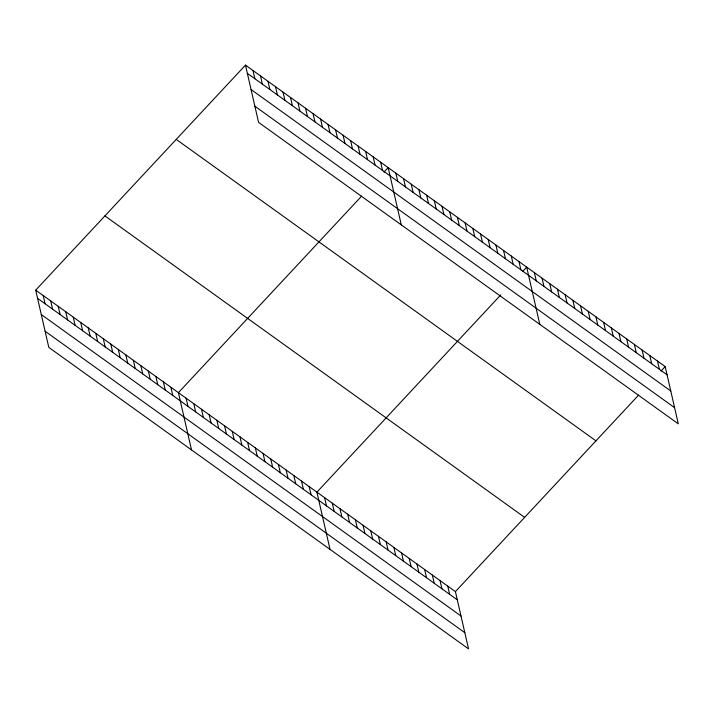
<?xml version="1.0" encoding="UTF-8"?>
<svg xmlns="http://www.w3.org/2000/svg" width="714" height="714" viewBox="0 0 714 714"><rect width="100%" height="100%" fill="white"/><g stroke="black" fill="none" stroke-linecap="round" stroke-linejoin="round"><path stroke-width="1.07" d="M35.7 290.152L455.416 591.62L468.527 648.874L48.811 347.406L35.7 290.152L245.473 65.126L665.189 366.594L678.3 423.848L258.584 122.38L245.473 65.126M361.605 196.136L178.402 392.655L191.513 449.9M383.98 172.128L388.175 167.629L401.286 224.874M500.809 294.864L316.909 492.133L330.02 549.387M522.487 271.615L526.682 267.116L539.793 324.361M455.416 591.62L638.619 395.101M660.994 371.101L665.189 366.594M247.347 73.346L667.072 374.814M251.06 89.527L670.776 390.995M254.871 106.199L674.596 407.667M176.242 139.391L595.967 440.859M104.922 215.896L524.647 517.364M37.583 298.372L457.299 599.84M41.287 314.553L461.003 616.021M45.107 331.225L464.823 632.693M657.496 361.07L659.379 369.29M649.802 355.545L651.677 363.765M642.1 350.021L643.983 358.232M634.407 344.487L636.29 352.707M626.714 338.963L628.597 347.183M619.02 333.438L620.903 341.658M611.327 327.913L613.21 336.124M603.633 322.38L605.508 330.6M595.931 316.855L597.814 325.075M588.238 311.331L590.121 319.551M580.544 305.806L582.428 314.017M572.851 300.273L574.734 308.493M565.158 294.748L567.041 302.968M557.464 289.224L559.339 297.443M549.762 283.699L551.645 291.91M542.069 278.165L543.952 286.385M534.375 272.641L536.259 280.861M518.989 261.583L520.872 269.803M511.295 256.058L513.17 264.278M503.593 250.534L505.476 258.754M495.9 245.009L497.783 253.22M488.206 239.476L490.09 247.696M480.513 233.951L482.396 242.171M472.82 228.426L474.703 236.646M465.126 222.902L467.001 231.113M457.424 217.368L459.307 225.588M449.731 211.844L451.614 220.064M442.037 206.319L443.921 214.539M434.344 200.795L436.227 209.006M426.651 195.261L428.534 203.481M418.957 189.737L420.832 197.957M411.255 184.212L413.138 192.432M403.562 178.687L405.445 186.898M395.868 173.154L397.752 181.374M380.66 162.239L382.543 170.45M373.154 156.839L375.037 165.059M365.639 151.448L367.523 159.659M358.133 146.049L360.017 154.269M350.619 140.658L352.502 148.878M447.723 586.096L449.606 594.316M343.113 135.258L344.987 143.478M440.029 580.571L441.912 588.782M335.598 129.868L337.481 138.088M432.336 575.038L434.219 583.258M328.092 124.468L329.966 132.688M424.643 569.513L426.526 577.733M320.577 119.077L322.46 127.297M416.949 563.989L418.823 572.209M313.062 113.687L314.945 121.898M409.247 558.464L411.13 566.675M305.556 108.287L307.439 116.507M401.554 552.931L403.437 561.15M298.041 102.896L299.925 111.107M393.86 547.406L395.743 555.626M290.536 97.497L292.419 105.717M386.167 541.881L388.05 550.101M283.021 92.106L284.904 100.326M275.515 86.706L277.398 94.926M378.474 536.348L380.357 544.568M268 81.316L269.883 89.536M370.771 530.823L372.654 539.043M260.494 75.916L262.377 84.136M363.078 525.299L364.961 533.519M252.979 70.525L254.862 78.745M355.385 519.774L357.268 527.985M347.691 514.241L349.574 522.461M339.998 508.716L341.881 516.936M332.305 503.191L334.188 511.411M324.602 497.667L326.485 505.878M309.216 486.609L311.099 494.829M301.522 481.084L303.405 489.304M293.829 475.56L295.712 483.771M286.135 470.026L288.019 478.246M278.433 464.502L280.316 472.722M270.74 458.977L272.623 467.197M263.047 453.452L264.93 461.663M255.353 447.919L257.236 456.139M247.66 442.394L249.543 450.614M239.966 436.87L241.85 445.09M232.264 431.336L234.147 439.556M224.571 425.812L226.454 434.032M216.877 420.287L218.761 428.507M209.184 414.763L211.067 422.974M201.491 409.229L203.374 417.449M193.797 403.705L195.681 411.924M186.095 398.18L187.978 406.4M170.896 387.256L172.779 395.476M163.381 381.865L165.264 390.085M155.875 376.465L157.758 384.685M148.36 371.075L150.243 379.295M140.854 365.675L142.729 373.895M133.339 360.284L135.223 368.504M125.834 354.894L127.708 363.105M118.319 349.494L120.202 357.714M110.804 344.103L112.687 352.314M103.298 338.704L105.181 346.924M95.783 333.313L97.666 341.533M88.277 327.913L90.16 336.133M80.762 322.523L82.645 330.743M73.256 317.123L75.14 325.343M65.742 311.732L67.625 319.952M58.236 306.333L60.119 314.553M50.721 300.942L52.604 309.162M43.215 295.551L45.089 303.762"/></g></svg>
